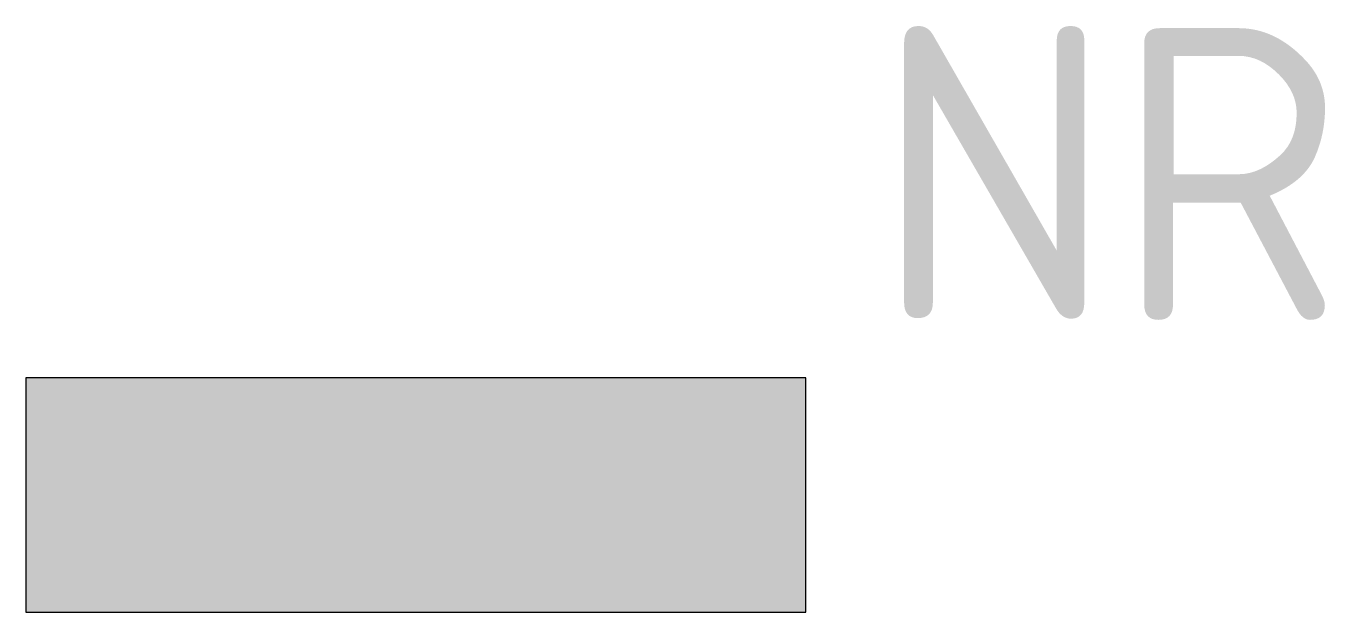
# Model space of a CAD drawing. Extents: x -3.3 to 7.8, y -1 to 4.
import ezdxf

# ---------------------------------------------------------------- set-up
doc = ezdxf.new("R2010")
doc.units = 0
doc.header["$LTSCALE"] = 0.2
doc.styles.add('NLCS-ISO', font='NLCS-ISO.ttf')

msp = doc.modelspace()

# ---------------------------------------------------------------- hatches: boundary and pattern name
h = msp.add_hatch(color=252)
h.dxf.hatch_style = 1
h.paths.add_polyline_path([(3.329, -1), (3.329, 1), (-3.329, 1), (-3.329, -1)])

# ---------------------------------------------------------------- linework, layer by layer
at = {"flags": 128}
msp.add_lwpolyline([(-3.329, -1), (3.329, -1), (3.329, 1), (-3.329, 1)], close=True, dxfattribs=at)

# ---------------------------------------------------------------- texts
at = {"style": 'NLCS-ISO'}
msp.add_attdef('NR', (3.911, 1.494), '', height=2.5, dxfattribs=at)

doc.saveas('drawing.dxf')
